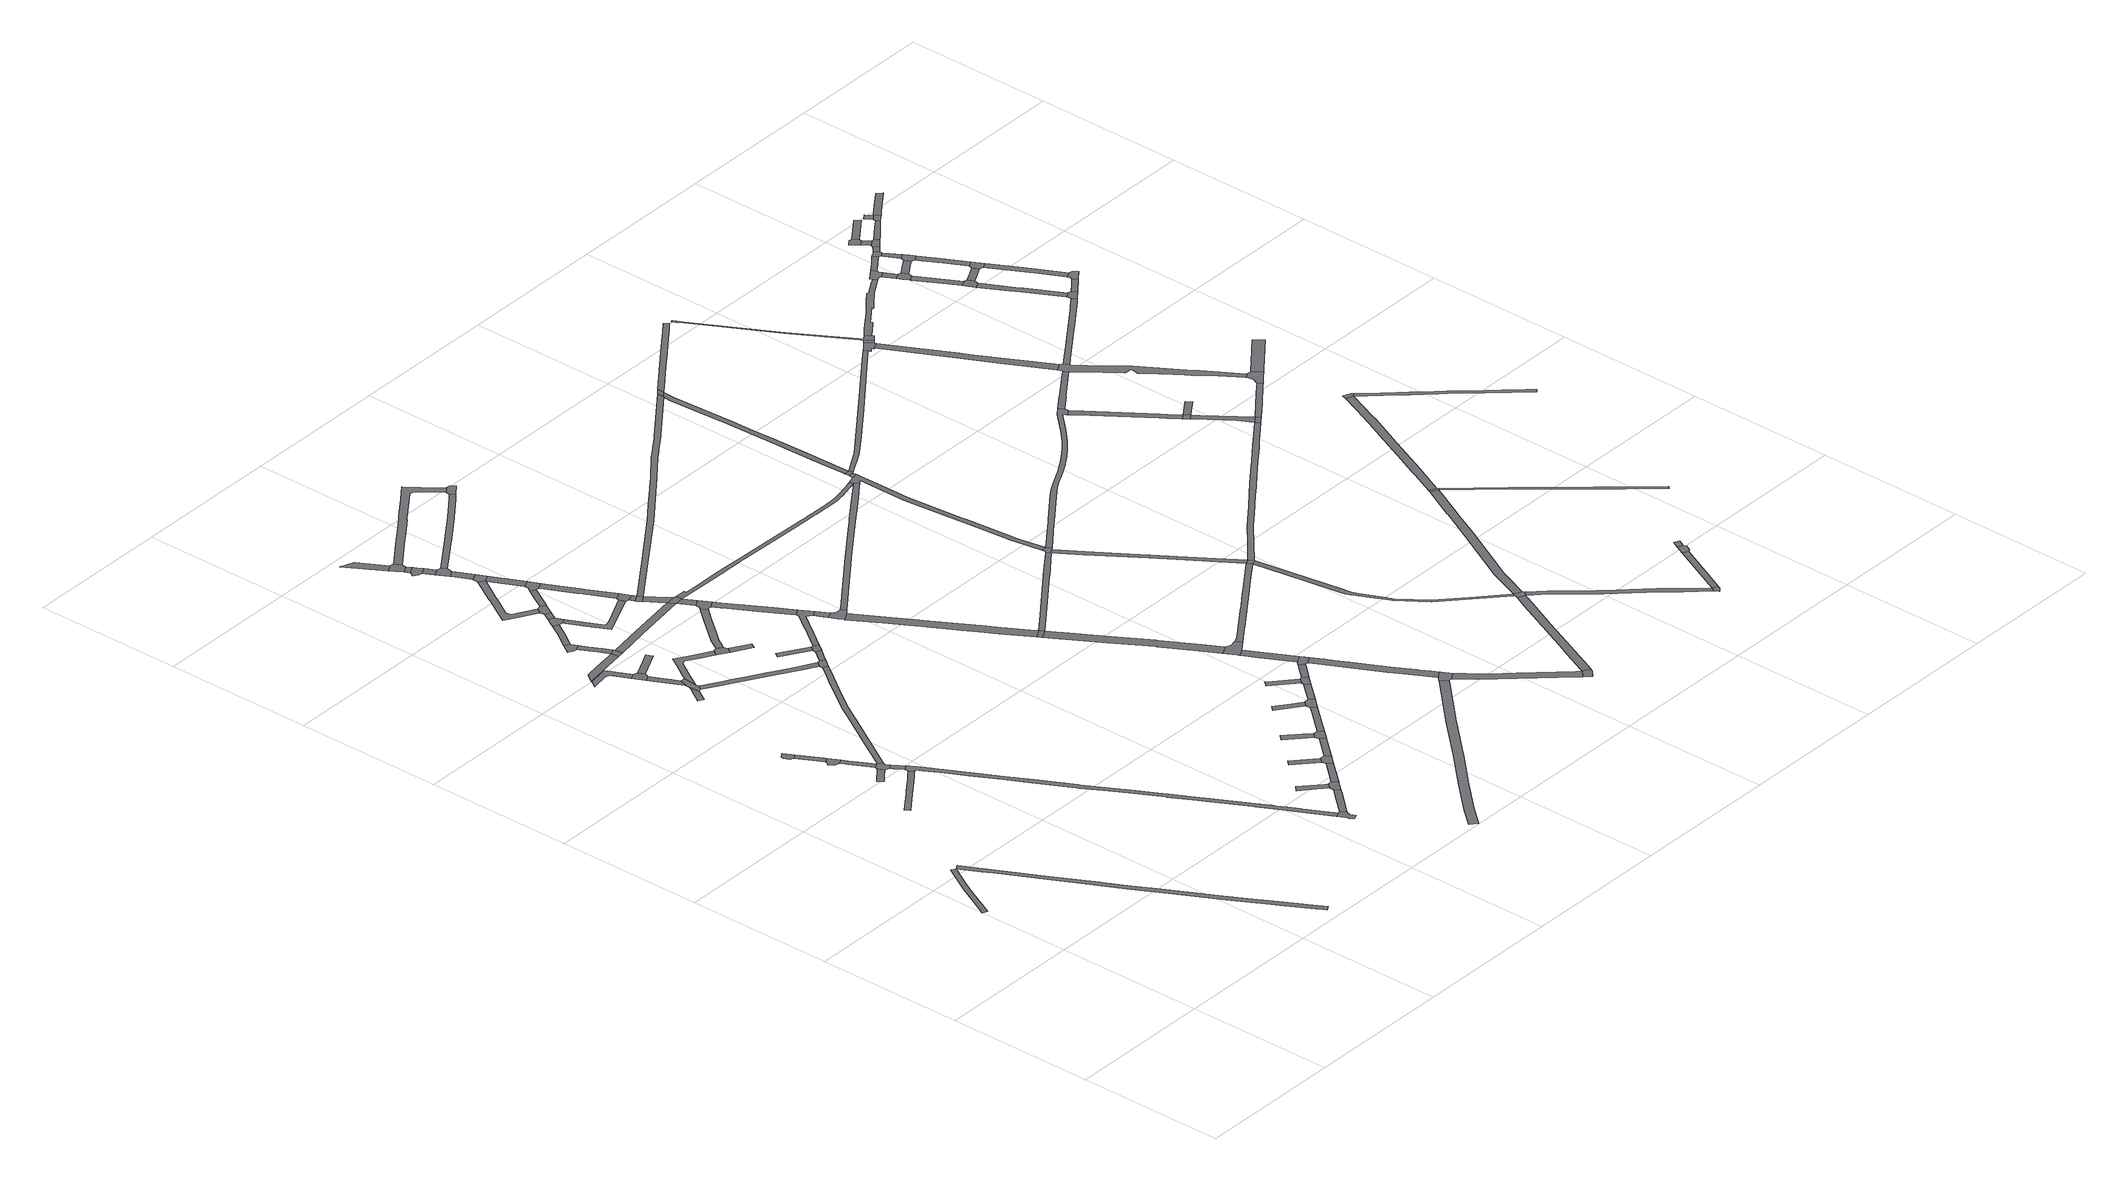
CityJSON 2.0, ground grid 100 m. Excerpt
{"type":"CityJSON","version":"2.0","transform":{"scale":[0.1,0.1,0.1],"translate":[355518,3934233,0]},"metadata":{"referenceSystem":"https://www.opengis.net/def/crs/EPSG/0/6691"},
"CityObjects":{
"road1":{"type":"Road","attributes":{"RoadStructureAttribute.sectionType":"1"},"geometry":[{"type":"MultiSurface","lod":"1","boundaries":[[[0,1,2,3,4,5,6,7,8,9,10,11,12,13,14,15,16,17,18,19,20,21,22,23,24,25,26,16,27,28,29,30,31,32,33,34,35,36,37,38,39,40,41,42,43,44]]]}]},
"road2":{"type":"Road","attributes":{"RoadStructureAttribute.sectionType":"1"},"geometry":[{"type":"MultiSurface","lod":"1","boundaries":[[[45,46,47,48,49,50,51,52,53,54,55,56,57]]]}]},
"road3":{"type":"Road","geometry":[{"type":"MultiSurface","lod":"1","boundaries":[[[58,59,60,61,62,63]]]}]},
"road4":{"type":"Road","attributes":{"RoadStructureAttribute.sectionType":"1"},"geometry":[{"type":"MultiSurface","lod":"1","boundaries":[[[64,65,66,67,68,69,70,71]]]}]},
"road5":{"type":"Road","attributes":{"RoadStructureAttribute.sectionType":"1"},"geometry":[{"type":"MultiSurface","lod":"1","boundaries":[[[72,73,74,75,76,77,78,79,59,58,80,81,82]]]}]},
"road6":{"type":"Road","geometry":[{"type":"MultiSurface","lod":"1","boundaries":[[[83,84,85,86,87,72,82]]]}]},
"road7":{"type":"Road","attributes":{"RoadStructureAttribute.sectionType":"1"},"geometry":[{"type":"MultiSurface","lod":"1","boundaries":[[[88,89,90,87,86,91,92,93]]]}]},
"road8":{"type":"Road","geometry":[{"type":"MultiSurface","lod":"1","boundaries":[[[71,70,94,95,96,97,98,88,93]]]}]},
"road9":{"type":"Road","geometry":[{"type":"MultiSurface","lod":"1","boundaries":[[[99,100,95,94,101,102]]]}]},
"road10":{"type":"Road","attributes":{"RoadStructureAttribute.sectionType":"1"},"geometry":[{"type":"MultiSurface","lod":"1","boundaries":[[[103,104,105,106,107,108,109,110,111]]]}]},
"road11":{"type":"Road","attributes":{"RoadStructureAttribute.sectionType":"1"},"geometry":[{"type":"MultiSurface","lod":"1","boundaries":[[[112,113,114,115,116,117,118]]]}]},
"road12":{"type":"Road","attributes":{"RoadStructureAttribute.sectionType":"1"},"geometry":[{"type":"MultiSurface","lod":"1","boundaries":[[[119,57,56,120,121,122,123,124,125,126,127,128,129,130,131,132,133,134,135,136,137,138,139,140,141,142,143,144,145,146,147,148,149,150,151,152,153,154,155,156,157,158,159,160,161,162,163,164,165,166,167,168,169,99,102]]]}]},
"road13":{"type":"Road","geometry":[{"type":"MultiSurface","lod":"1","boundaries":[[[110,170,171,172,173,111]]]}]},
"road14":{"type":"Road","attributes":{"RoadStructureAttribute.sectionType":"1"},"geometry":[{"type":"MultiSurface","lod":"1","boundaries":[[[174,175,176,177,178,179,180]]]}]},
"road15":{"type":"Road","attributes":{"RoadStructureAttribute.sectionType":"1"},"geometry":[{"type":"MultiSurface","lod":"1","boundaries":[[[181,182,183,171,170,184,185,186]]]}]},
"road16":{"type":"Road","geometry":[{"type":"MultiSurface","lod":"1","boundaries":[[[112,118,187,188,189,190,191,181,186]]]}]},
"road17":{"type":"Road","attributes":{"RoadStructureAttribute.sectionType":"1"},"geometry":[{"type":"MultiSurface","lod":"1","boundaries":[[[192,193,194,195,196,197,198,199,200,201,202,203,204,205,206,207,208,209,210,211,98,97]]]}]},
"road18":{"type":"Road","geometry":[{"type":"MultiSurface","lod":"1","boundaries":[[[212,213,214,215,216,217]]]}]},
"road19":{"type":"Road","attributes":{"RoadStructureAttribute.sectionType":"1"},"geometry":[{"type":"MultiSurface","lod":"1","boundaries":[[[218,219,220,221,173,172]]]}]},
"road20":{"type":"Road","attributes":{"RoadStructureAttribute.sectionType":"1"},"geometry":[{"type":"MultiSurface","lod":"1","boundaries":[[[222,223,224,217,216,225,226,180]]]}]},
"road21":{"type":"Road","geometry":[{"type":"MultiSurface","lod":"1","boundaries":[[[227,222,180,179,228,229]]]}]},
"road22":{"type":"Road","attributes":{"RoadStructureAttribute.sectionType":"1"},"geometry":[{"type":"MultiSurface","lod":"1","boundaries":[[[212,230,231,232,233,234,213]]]}]},
"road23":{"type":"Road","geometry":[{"type":"MultiSurface","lod":"1","boundaries":[[[141,140,235,236,237,238,239,240,241,242,243]]]}]},
"road24":{"type":"Road","attributes":{"RoadStructureAttribute.sectionType":"1"},"geometry":[{"type":"MultiSurface","lod":"1","boundaries":[[[244,245,246,247,248,191,190,249,250,251,252,253]]]}]},
"road25":{"type":"Road","attributes":{"RoadStructureAttribute.sectionType":"1"},"geometry":[{"type":"MultiSurface","lod":"1","boundaries":[[[254,255,256,257,258,259,260,188,187,261,262,263,264,265,266,267]]]}]},
"road26":{"type":"Road","geometry":[{"type":"MultiSurface","lod":"1","boundaries":[[[268,269,270,271,272,232,231,273]]]}]},
"road27":{"type":"Road","attributes":{"RoadStructureAttribute.sectionType":"1"},"geometry":[{"type":"MultiSurface","lod":"1","boundaries":[[[242,274,275,276,277,243]]]}]},
"road28":{"type":"Road","attributes":{"RoadStructureAttribute.sectionType":"1"},"geometry":[{"type":"MultiSurface","lod":"1","boundaries":[[[278,279,271,270,280]]]}]},
"road29":{"type":"Road","geometry":[{"type":"MultiSurface","lod":"1","boundaries":[[[281,282,283,284,285,244,253]]]}]},
"road30":{"type":"Road","geometry":[{"type":"MultiSurface","lod":"1","boundaries":[[[286,287,288,289,278,280]]]}]},
"road31":{"type":"Road","attributes":{"RoadStructureAttribute.sectionType":"1"},"geometry":[{"type":"MultiSurface","lod":"1","boundaries":[[[290,291,292,293,294,295]]]}]},
"road32":{"type":"Road","attributes":{"RoadStructureAttribute.sectionType":"1"},"geometry":[{"type":"MultiSurface","lod":"1","boundaries":[[[296,297,298,299,300,301]]]}]},
"road33":{"type":"Road","attributes":{"RoadStructureAttribute.sectionType":"1"},"geometry":[{"type":"MultiSurface","lod":"1","boundaries":[[[302,303,304,305,306,289,288,307,308,309,310,311,312,313,314,315,316,317,318,319,320,321,314]]]}]},
"road34":{"type":"Road","attributes":{"RoadStructureAttribute.sectionType":"1"},"geometry":[{"type":"MultiSurface","lod":"1","boundaries":[[[322,323,324,325,326,227,229]]]}]},
"road35":{"type":"Road","geometry":[{"type":"MultiSurface","lod":"1","boundaries":[[[327,328,329,330,298,297]]]}]},
"road36":{"type":"Road","attributes":{"RoadStructureAttribute.sectionType":"1"},"geometry":[{"type":"MultiSurface","lod":"1","boundaries":[[[282,331,332,283]]]}]},
"road37":{"type":"Road","attributes":{"RoadStructureAttribute.sectionType":"1"},"geometry":[{"type":"MultiSurface","lod":"1","boundaries":[[[333,334,335,336,337,268,273,338,339,340,341]]]}]},
"road38":{"type":"Road","geometry":[{"type":"MultiSurface","lod":"1","boundaries":[[[275,342,343,344,295,294,276]]]}]},
"road39":{"type":"Road","attributes":{"RoadStructureAttribute.sectionType":"1"},"geometry":[{"type":"MultiSurface","lod":"1","boundaries":[[[345,328,327,346]]]}]},
"road40":{"type":"Road","geometry":[{"type":"MultiSurface","lod":"1","boundaries":[[[347,348,349,350,351,352,353,354,345,346]]]}]},
"road41":{"type":"Road","attributes":{"RoadStructureAttribute.sectionType":"1"},"geometry":[{"type":"MultiSurface","lod":"1","boundaries":[[[355,356,357,358,359,360,287,286]]]}]},
"road42":{"type":"Road","geometry":[{"type":"MultiSurface","lod":"1","boundaries":[[[361,267,266,199,198,362,363]]]}]},
"road43":{"type":"Road","attributes":{"RoadStructureAttribute.sectionType":"1"},"geometry":[{"type":"MultiSurface","lod":"1","boundaries":[[[364,352,351,365]]]}]},
"road44":{"type":"Road","geometry":[{"type":"MultiSurface","lod":"1","boundaries":[[[366,367,368,369,364,365]]]}]},
"road45":{"type":"Road","attributes":{"RoadStructureAttribute.sectionType":"1"},"geometry":[{"type":"MultiSurface","lod":"1","boundaries":[[[367,366,370,371,372]]]}]},
"road46":{"type":"Road","attributes":{"RoadStructureAttribute.sectionType":"1"},"geometry":[{"type":"MultiSurface","lod":"1","boundaries":[[[373,374,375,376]]]}]},
"road47":{"type":"Road","geometry":[{"type":"MultiSurface","lod":"1","boundaries":[[[321,377,372,371,302,314]]]}]},
"road48":{"type":"Road","attributes":{"RoadStructureAttribute.sectionType":"1"},"geometry":[{"type":"MultiSurface","lod":"1","boundaries":[[[362,378,379,380,381,363]]]}]},
"road49":{"type":"Road","attributes":{"RoadStructureAttribute.sectionType":"1"},"geometry":[{"type":"MultiSurface","lod":"1","boundaries":[[[284,382,383,384,385,386,387,388,389,390,285]]]}]},
"road50":{"type":"Road","attributes":{"RoadStructureAttribute.sectionType":"1"},"geometry":[{"type":"MultiSurface","lod":"1","boundaries":[[[391,392,344,343,393,394,395,396]]]}]},
"road51":{"type":"Road","geometry":[{"type":"MultiSurface","lod":"1","boundaries":[[[397,398,399,319,318,400,358,357,401]]]}]},
"road52":{"type":"Road","attributes":{"RoadStructureAttribute.sectionType":"1"},"geometry":[{"type":"MultiSurface","lod":"1","boundaries":[[[402,403,404,405]]]}]},
"road53":{"type":"Road","geometry":[{"type":"MultiSurface","lod":"1","boundaries":[[[406,407,376,375,380,379]]]}]},
"road54":{"type":"Road","attributes":{"RoadStructureAttribute.sectionType":"1"},"geometry":[{"type":"MultiSurface","lod":"1","boundaries":[[[408,409,410,411,412,413,414,415,416,397,401]]]}]},
"road55":{"type":"Road","geometry":[{"type":"MultiSurface","lod":"1","boundaries":[[[413,412,333,341,417,418]]]}]},
"road56":{"type":"Road","geometry":[{"type":"MultiSurface","lod":"1","boundaries":[[[404,396,395,419,420,405]]]}]},
"road57":{"type":"Road","attributes":{"RoadStructureAttribute.sectionType":"1"},"geometry":[{"type":"MultiSurface","lod":"1","boundaries":[[[417,421,422,423,424,418]]]}]},
"road58":{"type":"Road","geometry":[{"type":"MultiSurface","lod":"1","boundaries":[[[423,422,425,426,427]]]}]},
"road59":{"type":"Road","attributes":{"RoadStructureAttribute.sectionType":"1"},"geometry":[{"type":"MultiSurface","lod":"1","boundaries":[[[426,325,428,429,430,427]]]}]},
"road60":{"type":"Road","geometry":[{"type":"MultiSurface","lod":"1","boundaries":[[[428,325,324,431,432]]]}]},
"road61":{"type":"Road","attributes":{"RoadStructureAttribute.sectionType":"1"},"geometry":[{"type":"MultiSurface","lod":"1","boundaries":[[[324,433,434,431]]]}]},
"road62":{"type":"Road","geometry":[{"type":"MultiSurface","lod":"1","boundaries":[[[435,388,387,436,437,434,433]]]}]},
"road63":{"type":"Road","attributes":{"RoadStructureAttribute.sectionType":"1"},"geometry":[{"type":"MultiSurface","lod":"1","boundaries":[[[438,439,420,419,440]]]}]},
"road64":{"type":"Road","attributes":{"RoadStructureAttribute.sectionType":"1"},"geometry":[{"type":"MultiSurface","lod":"1","boundaries":[[[441,442,443,444,445,446,447,448,407,406,449,450,451,452,453]]]}]},
"road65":{"type":"Road","attributes":{"RoadStructureAttribute.sectionType":"1"},"geometry":[{"type":"MultiSurface","lod":"1","boundaries":[[[454,455,456,457,458]]]}]},
"road66":{"type":"Road","attributes":{"RoadStructureAttribute.sectionType":"1"},"geometry":[{"type":"MultiSurface","lod":"1","boundaries":[[[442,459,460,437,436,461,462,463,443]]]}]},
"road67":{"type":"Road","geometry":[{"type":"MultiSurface","lod":"1","boundaries":[[[438,440,464,465,466,454,458]]]}]},
"road68":{"type":"Road","attributes":{"RoadStructureAttribute.sectionType":"1"},"geometry":[{"type":"MultiSurface","lod":"1","boundaries":[[[467,468,469,470,471,472,473,474,475,476,477,478,479,369,368]]]}]},
"road69":{"type":"Road","attributes":{"RoadStructureAttribute.sectionType":"1"},"geometry":[{"type":"MultiSurface","lod":"1","boundaries":[[[480,481,482,483,484,485,486,487,488,489,330,329,490,491,492,493,494,495,496,497,498]]]}]},
"road70":{"type":"Road","geometry":[{"type":"MultiSurface","lod":"1","boundaries":[[[499,500,501,441,453]]]}]},
"road71":{"type":"Road","geometry":[{"type":"MultiSurface","lod":"1","boundaries":[[[502,503,504,505,506,507,508,509,510,501,500,511,512]]]}]},
"road72":{"type":"Road","attributes":{"RoadStructureAttribute.sectionType":"1"},"geometry":[{"type":"MultiSurface","lod":"1","boundaries":[[[513,514,515,516,517,518,519,520,521,522,523,524,525,526,527,528,529,530]]]}]},
"road73":{"type":"Road","attributes":{"RoadStructureAttribute.sectionType":"1"},"geometry":[{"type":"MultiSurface","lod":"1","boundaries":[[[531,532,466,465,533,534]]]}]},
"road74":{"type":"Road","attributes":{"RoadStructureAttribute.sectionType":"1"},"geometry":[{"type":"MultiSurface","lod":"1","boundaries":[[[535,536,537,538,539,540]]]}]},
"road75":{"type":"Road","attributes":{"RoadStructureAttribute.sectionType":"1"},"geometry":[{"type":"MultiSurface","lod":"1","boundaries":[[[541,542,543,544,545,546,547,548,549,550,551,552,553,554,555,556,557,558,502,512]]]}]},
"road76":{"type":"Road","geometry":[{"type":"MultiSurface","lod":"1","boundaries":[[[533,559,560,540,539,534]]]}]},
"road77":{"type":"Road","geometry":[{"type":"MultiSurface","lod":"1","boundaries":[[[561,550,549,562]]]}]},
"road78":{"type":"Road","attributes":{"RoadStructureAttribute.sectionType":"1"},"geometry":[{"type":"MultiSurface","lod":"1","boundaries":[[[563,564,560,559,565]]]}]},
"road79":{"type":"Road","geometry":[{"type":"MultiSurface","lod":"1","boundaries":[[[474,473,566,567,568,480,498]]]}]},
"road80":{"type":"Road","attributes":{"RoadStructureAttribute.sectionType":"1"},"geometry":[{"type":"MultiSurface","lod":"1","boundaries":[[[569,570,571,572,573,574]]]}]},
"road81":{"type":"Road","attributes":{"RoadStructureAttribute.sectionType":"1"},"geometry":[{"type":"MultiSurface","lod":"1","boundaries":[[[562,575,576,577,578,579,580,581,582,583,584,585,586,587,588,561]]]}]},
"road82":{"type":"Road","geometry":[{"type":"MultiSurface","lod":"1","boundaries":[[[589,574,573,563,565,590]]]}]},
"road83":{"type":"Road","attributes":{"RoadStructureAttribute.sectionType":"1"},"geometry":[{"type":"MultiSurface","lod":"1","boundaries":[[[591,592,593,594,589,590]]]}]},
"road84":{"type":"Road","attributes":{"RoadStructureAttribute.sectionType":"1"},"geometry":[{"type":"MultiSurface","lod":"1","boundaries":[[[595,596,597,598,599,600,601,602,603,604,605,606,607,608,609,610,611,612,613,614,615,616,617,618,619,620,621,622,623,624,625,626,627,628,629,630,631,632,633,634,432,431]]]}]},
"road85":{"type":"Road","geometry":[{"type":"MultiSurface","lod":"1","boundaries":[[[635,636,637,638,582,581,639,640,641,642,643]]]}]},
"road86":{"type":"Road","attributes":{"RoadStructureAttribute.sectionType":"1"},"geometry":[{"type":"MultiSurface","lod":"1","boundaries":[[[640,644,645,646,647,648,641]]]}]},
"road87":{"type":"Road","geometry":[{"type":"MultiSurface","lod":"1","boundaries":[[[593,592,649,650,651,647,646]]]}]},
"road88":{"type":"Road","attributes":{"RoadStructureAttribute.sectionType":"1"},"geometry":[{"type":"MultiSurface","lod":"1","boundaries":[[[652,653,654,655,656,657,658,659,505,504,660,661,662,663,664,665,666,667,668,669,670,671,613]]]}]},
"road89":{"type":"Road","attributes":{"RoadStructureAttribute.sectionType":"1"},"geometry":[{"type":"MultiSurface","lod":"1","boundaries":[[[672,673,674,675,676,677,678,679,680,681,682,683,684,685,686,687,650,649]]]}]},
"road90":{"type":"Road","attributes":{"RoadStructureAttribute.sectionType":"1"},"geometry":[{"type":"MultiSurface","lod":"1","boundaries":[[[688,689,690,691,692,693,694,695,696,697,698,699,700,701,702,703,704,705,706,707,708,709,710,423,427]]]}]},
"road91":{"type":"Road","geometry":[{"type":"MultiSurface","lod":"1","boundaries":[[[711,712,713,714,677,676,513,530]]]}]},
"road92":{"type":"Road","attributes":{"RoadStructureAttribute.sectionType":"1"},"geometry":[{"type":"MultiSurface","lod":"1","boundaries":[[[715,716,717,718,719,720,712,711,721,722,723,724,725,726,727]]]}]},
"road93":{"type":"Road","attributes":{"RoadStructureAttribute.sectionType":"1"},"geometry":[{"type":"MultiSurface","lod":"1","boundaries":[[[728,729,730,731,732,733,734,735,736,737,738,739,740,550,561,741,742,743,744,735,745,746,747,748,749,750]]]}]},
"road94":{"type":"Road","geometry":[{"type":"MultiSurface","lod":"1","boundaries":[[[735,734,751,752,753,754,736]]]}]},
"road95":{"type":"Road","geometry":[{"type":"MultiSurface","lod":"1","boundaries":[[[755,727,726,756,757]]]}]},
"road96":{"type":"Road","attributes":{"RoadStructureAttribute.sectionType":"1"},"geometry":[{"type":"MultiSurface","lod":"1","boundaries":[[[758,614,613,671,759,760,761,762,763,764,765,766,753,752,767,768,769,770,771,772,773,774,775,776,777]]]}]},
"road97":{"type":"Road","attributes":{"RoadStructureAttribute.sectionType":"1"},"geometry":[{"type":"MultiSurface","lod":"1","boundaries":[[[642,778,779,780,781,782,783,784,785,786,787,788,789,790,791,792,793,794,795,796,797,798,799,800,801,802,803,804,805,806,807,808,809,810,783,750,811,812,813,814,815,816,817,643]]]}]},
"road98":{"type":"Road","geometry":[{"type":"MultiSurface","lod":"1","boundaries":[[[776,818,819,820,821,822,823,777]]]}]},
"road99":{"type":"Road","geometry":[{"type":"MultiSurface","lod":"1","boundaries":[[[820,824,825,826,827,821]]]}]},
"road100":{"type":"Road","geometry":[{"type":"MultiSurface","lod":"1","boundaries":[[[783,810,828,728,750]]]}]},
"road101":{"type":"Road","attributes":{"RoadStructureAttribute.sectionType":"1"},"geometry":[{"type":"MultiSurface","lod":"1","boundaries":[[[829,830,831,832,833,834,835,836,826,825,837,838,839,840,841,842,843,844,845,698]]]}]},
"road102":{"type":"Road","geometry":[{"type":"MultiSurface","lod":"1","boundaries":[[[797,846,847,848,849,850,798]]]}]},
"road103":{"type":"Road","geometry":[{"type":"MultiSurface","lod":"1","boundaries":[[[845,851,699,698]]]}]},
"road104":{"type":"Road","attributes":{"RoadStructureAttribute.sectionType":"1"},"geometry":[{"type":"MultiSurface","lod":"1","boundaries":[[[755,852,853,854,855,856,857,858,848,859,860,861,862,863,864,865,866,867,868,869,870,871,872,849,848,847,873,874,875,876,877,878,879,880,727]]]}]},
"road105":{"type":"Road","attributes":{"RoadStructureAttribute.sectionType":"1"},"geometry":[{"type":"MultiSurface","lod":"1","boundaries":[[[751,881,882,883,884,885,886,887,888,889,890,891,892,893,894,895,896,897,898,899,900,901,902,903,904,905,906,907,908,909,910,911,912,913,914,915,916,917,918,919,920,921,922,923,924,752]]]}]},
"road106":{"type":"Road","attributes":{"RoadStructureAttribute.sectionType":"1"},"geometry":[{"type":"MultiSurface","lod":"1","boundaries":[[[925,926,927,928,929,825,824,930,931,932,933,934,935]]]}]},
"road107":{"type":"Road","attributes":{"RoadStructureAttribute.sectionType":"1"},"geometry":[{"type":"MultiSurface","lod":"1","boundaries":[[[936,937,938,939,940,941,942,943,944,945,946,947,948,949,851,845]]]}]},
"road108":{"type":"Road","attributes":{"RoadStructureAttribute.sectionType":"1"},"geometry":[{"type":"MultiSurface","lod":"1","boundaries":[[[828,950,951,952,953,954,955,956,957,958,959,960,961,962,963,964,965,966,967,968,969,970,971,972,973,974,728]]]}]},
"road109":{"type":"Road","geometry":[{"type":"MultiSurface","lod":"1","boundaries":[[[865,975,976,977,866]]]}]},
"road110":{"type":"Road","attributes":{"RoadStructureAttribute.sectionType":"1"},"geometry":[{"type":"MultiSurface","lod":"1","boundaries":[[[977,978,979,980,981,866]]]}]},
"road111":{"type":"Road","geometry":[{"type":"MultiSurface","lod":"1","boundaries":[[[980,979,982,983,984,985]]]}]},
"road112":{"type":"Road","geometry":[{"type":"MultiSurface","lod":"1","boundaries":[[[986,987,988,989,990]]]}]},
"road113":{"type":"Road","attributes":{"RoadStructureAttribute.sectionType":"1"},"geometry":[{"type":"MultiSurface","lod":"1","boundaries":[[[850,991,992,993,994,995,996,986,997,998,999,1000,1001,1002,1003,1004,1005,1006,1007,1008,1009,1010,1011,1012,1013,1014,987,986,990,1015,1016,1017,1018,1019,1020,798]]]}]},
"road114":{"type":"Road","attributes":{"RoadStructureAttribute.sectionType":"1"},"geometry":[{"type":"MultiSurface","lod":"1","boundaries":[[[984,1021,1022,985]]]}]},
"road115":{"type":"Road","attributes":{"RoadStructureAttribute.sectionType":"1"},"geometry":[{"type":"MultiSurface","lod":"1","boundaries":[[[1023,1024,1025,1026,902,901,1027,1028,1029,1030,1031]]]}]},
"road116":{"type":"Road","attributes":{"RoadStructureAttribute.sectionType":"1"},"geometry":[{"type":"MultiSurface","lod":"1","boundaries":[[[1032,1033,1034,1035,1036,1037,1038,1039,1040,1041,1042,1043,1044,1045,1046,1047,1048,1049,1050]]]}]},
"road117":{"type":"Road","geometry":[{"type":"MultiSurface","lod":"1","boundaries":[[[1051,1052,1053,1054,1055,1056,1057,1058,925,935]]]}]},
"road118":{"type":"Road","geometry":[{"type":"MultiSurface","lod":"1","boundaries":[[[1059,1060,1061,1062,904,903,1063,1064,1065,1066]]]}]},
"road119":{"type":"Road","geometry":[{"type":"MultiSurface","lod":"1","boundaries":[[[1030,1067,1068,1031]]]}]},
"road120":{"type":"Road","geometry":[{"type":"MultiSurface","lod":"1","boundaries":[[[1057,1056,1047,1046]]]}]},
"road121":{"type":"Road","attributes":{"RoadStructureAttribute.sectionType":"1"},"geometry":[{"type":"MultiSurface","lod":"1","boundaries":[[[1069,1070,1068,1067,1071,1072,961]]]}]},
"road122":{"type":"Road","geometry":[{"type":"MultiSurface","lod":"1","boundaries":[[[1068,1073,1074,1075,1076,1031]]]}]},
"road123":{"type":"Road","attributes":{"RoadStructureAttribute.sectionType":"1"},"geometry":[{"type":"MultiSurface","lod":"1","boundaries":[[[1077,1078,1079,1080,1055,1054,1081,1082,1083,1084,1085,1086,1087]]]}]},
"road124":{"type":"Road","geometry":[{"type":"MultiSurface","lod":"1","boundaries":[[[1069,961,960,1088,1089]]]}]},
"road125":{"type":"Road","attributes":{"RoadStructureAttribute.sectionType":"1"},"geometry":[{"type":"MultiSurface","lod":"1","boundaries":[[[1090,1091,1092,1093,1094,1095,1069,1089]]]}]},
"road126":{"type":"Road","attributes":{"RoadStructureAttribute.sectionType":"1"},"geometry":[{"type":"MultiSurface","lod":"1","boundaries":[[[1096,1097,1098,1099,1100,1101,1102,1103,1104,1032,1050,1105,1106,1107,1108,1109,1110,1111,1112,1113,1114,1115,1116]]]}]},
"road127":{"type":"Road","attributes":{"RoadStructureAttribute.sectionType":"1"},"geometry":[{"type":"MultiSurface","lod":"1","boundaries":[[[1117,1118,1119,1120,1121,1122,1123,1124,1125,1126,1127,1128,1129,1130,1131,1132,1133,1134,1135,1136,1087,1086,1137,1059,1066]]]}]},
"road128":{"type":"Road","geometry":[{"type":"MultiSurface","lod":"1","boundaries":[[[1128,1127,1138,1139,1140,1141,1093,1092,1142,1143,1144,1145]]]}]},
"road129":{"type":"Road","attributes":{"RoadStructureAttribute.sectionType":"1"},"geometry":[{"type":"MultiSurface","lod":"1","boundaries":[[[1146,1147,1148,1149,1150,1151,1152,1153,1154,1155,1156,1157,1158,1159,1160,1161,1162,1163,989,988,1164,1165,1166,1167,1168,1169,1156,1170,1171,1172,1173,1174,1175,1176,1177,1178,1179,1180]]]}]},
"road130":{"type":"Road","attributes":{"RoadStructureAttribute.sectionType":"1"},"geometry":[{"type":"MultiSurface","lod":"1","boundaries":[[[1181,1182,1183,1184,1185,1186,1136,1135,1187,1188,1189,1190,1191,1192,1193]]]}]},
"road131":{"type":"Road","geometry":[{"type":"MultiSurface","lod":"1","boundaries":[[[1157,1156,1155,1194,1195]]]}]},
"road132":{"type":"Road","geometry":[{"type":"MultiSurface","lod":"1","boundaries":[[[1196,1197,1198,1199,1200,1201,1202,1096,1116]]]}]},
"road133":{"type":"Road","attributes":{"RoadStructureAttribute.sectionType":"1"},"geometry":[{"type":"MultiSurface","lod":"1","boundaries":[[[1203,1204,1198,1197]]]}]},
"road134":{"type":"Road","geometry":[{"type":"MultiSurface","lod":"1","boundaries":[[[1205,1206,1207,1204,1203,1208,1209,1210]]]}]},
"road135":{"type":"Road","attributes":{"RoadStructureAttribute.sectionType":"1"},"geometry":[{"type":"MultiSurface","lod":"1","boundaries":[[[1144,1211,1212,1213,1145]]]}]},
"road136":{"type":"Road","attributes":{"RoadStructureAttribute.sectionType":"1"},"geometry":[{"type":"MultiSurface","lod":"1","boundaries":[[[1214,1215,1210,1209,1216,1217,1218]]]}]},
"road137":{"type":"Road","attributes":{"RoadStructureAttribute.sectionType":"1"},"geometry":[{"type":"MultiSurface","lod":"1","boundaries":[[[1219,1201,1200,1220,1221,1222,1223,1224]]]}]},
"road138":{"type":"Road","geometry":[{"type":"MultiSurface","lod":"1","boundaries":[[[1225,1226,1227,1228,1229,1214,1218]]]}]},
"road139":{"type":"Road","attributes":{"RoadStructureAttribute.sectionType":"1"},"geometry":[{"type":"MultiSurface","lod":"1","boundaries":[[[1230,1231,1206,1205,1232,1233,1234]]]}]},
"road140":{"type":"Road","attributes":{"RoadStructureAttribute.sectionType":"1"},"geometry":[{"type":"MultiSurface","lod":"1","boundaries":[[[1235,1236,1237,1238,1239,1240,1227,1226]]]}]},
"road141":{"type":"Road","geometry":[{"type":"MultiSurface","lod":"1","boundaries":[[[1223,1241,1242,1243,1244,1245,1246,1247,1248,1224]]]}]},
"road142":{"type":"Road","attributes":{"RoadStructureAttribute.sectionType":"1"},"geometry":[{"type":"MultiSurface","lod":"1","boundaries":[[[1249,1250,1229,1228,1251,1252,1253]]]}]},
"road143":{"type":"Road","attributes":{"RoadStructureAttribute.sectionType":"1"},"geometry":[{"type":"MultiSurface","lod":"1","boundaries":[[[1242,1241,1254,1255,1256]]]}]},
"road144":{"type":"Road","geometry":[{"type":"MultiSurface","lod":"1","boundaries":[[[1257,1258,1259,1260,1256,1255,1230,1234]]]}]},
"road145":{"type":"Road","geometry":[{"type":"MultiSurface","lod":"1","boundaries":[[[1261,1262,1263,1264,1238,1237,1265,1181,1193]]]}]},
"road146":{"type":"Road","attributes":{"RoadStructureAttribute.sectionType":"1"},"geometry":[{"type":"MultiSurface","lod":"1","boundaries":[[[1266,1245,1244,1267,1268,1269]]]}]},
"road147":{"type":"Road","geometry":[{"type":"MultiSurface","lod":"1","boundaries":[[[1270,1271,1272,1273,1274,1275,1276]]]}]},
"road148":{"type":"Road","attributes":{"RoadStructureAttribute.sectionType":"1"},"geometry":[{"type":"MultiSurface","lod":"1","boundaries":[[[1275,1274,1277,1278]]]}]},
"road149":{"type":"Road","attributes":{"RoadStructureAttribute.sectionType":"1"},"geometry":[{"type":"MultiSurface","lod":"1","boundaries":[[[1279,1258,1257,1280,1281,1282,1283]]]}]},
"road150":{"type":"Road","geometry":[{"type":"MultiSurface","lod":"1","boundaries":[[[1277,1269,1268,1284,1285,1286,1278]]]}]},
"road151":{"type":"Road","geometry":[{"type":"MultiSurface","lod":"1","boundaries":[[[1282,1253,1252,1287,1288,1283]]]}]},
"road152":{"type":"Road","attributes":{"RoadStructureAttribute.sectionType":"1"},"geometry":[{"type":"MultiSurface","lod":"1","boundaries":[[[1289,1290,1291,1292,1293,1294,1295,1264,1263]]]}]},
"road153":{"type":"Road","attributes":{"RoadStructureAttribute.sectionType":"1"},"geometry":[{"type":"MultiSurface","lod":"1","boundaries":[[[1296,1297,1298,1288,1287,1299,1300,1301]]]}]},
"road154":{"type":"Road","attributes":{"RoadStructureAttribute.sectionType":"1"},"geometry":[{"type":"MultiSurface","lod":"1","boundaries":[[[1302,1303,1304,1305,1270,1276]]]}]},
"road155":{"type":"Road","attributes":{"RoadStructureAttribute.sectionType":"1"},"geometry":[{"type":"MultiSurface","lod":"1","boundaries":[[[1306,1307,1308,1286,1285,1309,1310,1311,1312,1313]]]}]},
"road156":{"type":"Road","geometry":[{"type":"MultiSurface","lod":"1","boundaries":[[[1314,1292,1291,1315,1316,1296,1301]]]}]},
"road157":{"type":"Road","attributes":{"RoadStructureAttribute.sectionType":"1"},"geometry":[{"type":"MultiSurface","lod":"1","boundaries":[[[1317,1318,1319,1320,1321]]]}]},
"road158":{"type":"Road","geometry":[{"type":"MultiSurface","lod":"1","boundaries":[[[1321,1320,1313,1312,1322,1323]]]}]},
"road159":{"type":"Road","attributes":{"RoadStructureAttribute.sectionType":"1"},"geometry":[{"type":"MultiSurface","lod":"1","boundaries":[[[1324,1325,1326,1327,1328,1329,1330,1321,1323]]]}]}
},
"vertices":[
[1330,162,0],[1329,163,0],[1201,394,0],[1141,503,0],[1053,658,0],[1040,682,0],[978,795,0],[851,1032,0],[835,1063,0],[793,1142,0],[711,1297,0],[703,1312,0],[561,1580,0],[411,1870,0],[400,1893,0],[306,2069,0],[274,2052,0],[244,2069,0],[193,1980,0],[132,1874,0],[105,1821,0],[64,1741,0],[5,1626,0],[35,1611,0],[161,1857,0],[225,1967,0],[273,2051,0],[346,1915,0],[379,1853,0],[528,1563,0],[661,1314,0],[670,1295,0],[751,1142,0],[803,1046,0],[832,991,0],[946,778,0],[1011,660,0],[1021,641,0],[1109,485,0],[1169,376,0],[1193,333,0],[1298,144,0],[1320,107,0],[1331,87,0],[1363,106,0],
[866,2917,0],[840,2898,0],[806,2872,0],[730,2815,0],[707,2797,0],[568,2695,0],[590,2665,0],[729,2768,0],[840,2850,0],[880,2880,0],[910,2903,0],[928,2916,0],[905,2947,0],
[581,3556,0],[613,3573,0],[578,3639,0],[546,3622,0],[541,3599,0],[560,3563,0],
[703,3021,0],[711,3012,0],[728,2989,0],[731,2986,0],[734,2988,0],[773,3019,0],[830,3063,0],[809,3103,0],
[705,3404,0],[699,3416,0],[695,3422,0],[697,3423,0],[657,3496,0],[631,3545,0],[629,3544,0],[619,3564,0],[622,3479,0],[621,3478,0],[671,3386,0],
[667,3366,0],[654,3356,0],[682,3320,0],[711,3313,0],[745,3331,0],
[847,3143,0],[808,3214,0],[765,3294,0],[728,3281,0],[736,3267,0],[814,3125,0],
[858,3052,0],[890,3074,0],[872,3101,0],[882,3118,0],[851,3137,0],
[942,2998,0],[917,3035,0],[873,3030,0],[910,2976,0],
[596,5024,0],[580,5021,0],[459,5001,0],[427,4955,0],[550,4976,0],[560,4972,0],[577,4964,0],[635,4846,0],[675,4864,0],
[781,4520,0],[767,4498,0],[750,4471,0],[724,4431,0],[699,4391,0],[734,4370,0],[783,4450,0],
[909,2971,0],[943,2927,0],[967,2884,0],[999,2827,0],[1007,2812,0],[1065,2704,0],[1099,2641,0],[1195,2461,0],[1278,2305,0],[1402,2070,0],[1412,2054,0],[1482,1929,0],[1573,1769,0],[1666,1598,0],[1668,1595,0],[1756,1433,0],[1780,1390,0],[1914,1142,0],[1921,1128,0],[1996,985,0],[2040,900,0],[2147,695,0],[2182,713,0],[2128,810,0],[2129,811,0],[2081,904,0],[2080,903,0],[2073,917,0],[2038,984,0],[2006,1044,0],[1992,1072,0],[1963,1128,0],[1947,1159,0],[1804,1421,0],[1788,1451,0],[1700,1613,0],[1682,1646,0],[1605,1787,0],[1514,1948,0],[1441,2076,0],[1435,2088,0],[1311,2322,0],[1227,2478,0],[1131,2658,0],[1129,2663,0],[1054,2803,0],[1039,2830,0],[1018,2868,0],[974,2945,0],[962,2966,0],[954,2980,0],
[675,4767,0],[713,4787,0],[725,4815,0],[704,4855,0],
[740,5104,0],[606,5083,0],[503,5066,0],[459,5006,0],[583,5026,0],[773,5057,0],[764,5108,0],
[803,4606,0],[777,4657,0],[744,4725,0],[707,4702,0],[739,4638,0],[782,4551,0],
[803,4456,0],[825,4489,0],[823,4501,0],[821,4509,0],[833,4603,0],
[976,3274,0],[1073,3434,0],[1214,3664,0],[1336,3838,0],[1443,3988,0],[1474,4032,0],[1478,4037,0],[1449,4059,0],[1443,4052,0],[1399,3990,0],[1361,3936,0],[1306,3859,0],[1186,3689,0],[1185,3690,0],[1182,3686,0],[1136,3609,0],[1137,3609,0],[1064,3489,0],[1042,3453,0],[945,3293,0],
[688,5358,0],[655,5380,0],[613,5317,0],[646,5295,0],[671,5298,0],[709,5317,0],
[837,4870,0],[904,4902,0],[884,4943,0],[817,4911,0],
[802,5127,0],[773,5185,0],[735,5264,0],[704,5231,0],[730,5178,0],
[808,5115,0],[811,5063,0],[816,5064,0],
[756,5459,0],[807,5545,0],[773,5566,0],[727,5489,0],[722,5481,0],
[2173,644,0],[2181,630,0],[2178,628,0],[2198,598,0],[2230,615,0],[2212,648,0],[2216,669,0],[2229,685,0],[2198,713,0],
[1174,4663,0],[1059,4731,0],[953,4793,0],[910,4725,0],[861,4648,0],[896,4627,0],[952,4717,0],[981,4724,0],[1060,4678,0],[1151,4624,0],
[1433,4134,0],[1331,4194,0],[1232,4252,0],[1200,4271,0],[1092,4334,0],[1003,4386,0],[956,4413,0],[936,4379,0],[984,4351,0],[986,4349,0],[1180,4236,0],[1352,4135,0],[1444,4081,0],[1470,4113,0],
[873,5561,0],[857,5595,0],[848,5613,0],[814,5634,0],[793,5599,0],[837,5544,0],
[2360,832,0],[2388,864,0],[2356,892,0],[2289,817,0],
[844,5684,0],[816,5637,0],[878,5663,0],
[1177,4609,0],[1226,4580,0],[1249,4619,0],[1242,4648,0],[1203,4670,0],
[923,5738,0],[889,5759,0],[860,5751,0],[837,5713,0],
[2369,974,0],[2240,1089,0],[2209,1057,0],[2299,977,0],[2357,925,0],[2385,960,0],
[577,6756,0],[615,6694,0],[663,6723,0],[617,6800,0],[555,6905,0],[465,6942,0],
[861,6212,0],[754,6035,0],[753,6033,0],[634,5834,0],[677,5808,0],[717,5836,0],[714,5839,0],[706,5868,0],[788,6003,0],[793,6011,0],[800,6023,0],[828,6070,0],[896,6183,0],[902,6171,0],[917,6139,0],[918,6136,0],[1000,5968,0],[1049,5992,0],[950,6197,0],[945,6207,0],
[1048,5102,0],[1372,5154,0],[1429,5163,0],[1401,5211,0],[1047,5154,0],
[663,6614,0],[712,6643,0],[718,6673,0],[694,6718,0],
[1356,4504,0],[1379,4542,0],
[1241,5447,0],[1042,5353,0],[1000,5334,0],[981,5340,0],[922,5462,0],[892,5430,0],[968,5274,0],[1043,5309,0],[1257,5410,0],
[2439,922,0],[2448,932,0],[2416,960,0],
[731,6610,0],[682,6581,0],
[677,6572,0],[664,6549,0],[663,6547,0],[694,6528,0],[719,6523,0],[766,6550,0],[757,6566,0],[735,6604,0],
[926,5743,0],[945,5774,0],[1016,5893,0],[981,5914,0],[924,5817,0],[892,5764,0],
[1479,4115,0],[1522,4095,0],[1492,4117,0],
[806,6482,0],[757,6455,0],
[801,6375,0],[849,6402,0],[857,6443,0],[835,6475,0],
[805,6368,0],[862,6252,0],[911,6276,0],
[1388,4367,0],[1367,4332,0],[1551,4219,0],[1576,4251,0],
[939,6219,0],
[1550,4133,0],[1585,4179,0],[1554,4198,0],[1505,4133,0],
[1261,4679,0],[1272,4696,0],[1286,4719,0],[1329,4772,0],[1432,4897,0],[1505,4984,0],[1470,5013,0],[1397,4926,0],[1249,4745,0],
[2468,1019,0],[2427,973,0],[2482,971,0],[2508,1001,0],[2580,1082,0],[2549,1110,0],
[1086,5919,0],[1058,5975,0],[1057,5978,0],[1000,5944,0],[1035,5894,0],
[2423,1303,0],[2394,1269,0],[2542,1138,0],[2570,1174,0],
[1623,4229,0],[1594,4251,0],
[1051,5862,0],[1100,5764,0],[1140,5684,0],[1157,5649,0],[1246,5469,0],[1295,5493,0],[1205,5675,0],[1189,5709,0],[1125,5838,0],
[1278,5403,0],[1328,5426,0],
[2634,1144,0],[2603,1171,0],
[1286,5387,0],[1295,5370,0],[1344,5395,0],[1333,5417,0],
[1302,5356,0],[1318,5333,0],[1363,5364,0],
[1468,5217,0],[1465,5221,0],[1443,5247,0],
[1487,5171,0],[1487,5212,0],
[1487,5062,0],[1534,5089,0],
[1486,5032,0],[1531,4985,0],[1578,5012,0],
[2730,1316,0],[2696,1277,0],[2762,1288,0],
[1886,4484,0],[1835,4570,0],[1789,4540,0],[1790,4524,0],[1779,4510,0],[1720,4427,0],[1700,4398,0],[1605,4266,0],[1634,4244,0],[1730,4377,0],[1761,4421,0],[1809,4489,0],[1847,4461,0],
[2751,1377,0],[2707,1419,0],[2607,1513,0],[2577,1479,0],[2720,1345,0],
[1761,4698,0],[1604,4968,0],[1562,4932,0],[1583,4896,0],[1687,4716,0],
[2770,1297,0],[2814,1347,0],[2782,1375,0],
[1033,6569,0],[1077,6601,0],[1087,6607,0],[1310,6767,0],[1470,6892,0],[1494,6910,0],[1506,6919,0],[1482,6950,0],[1446,6922,0],[1286,6798,0],[1089,6656,0],[1055,6631,0],[1048,6627,0],
[1526,7010,0],[1429,7134,0],[1423,7141,0],[1365,7216,0],[1258,7136,0],[1116,7031,0],[1083,7006,0],[999,6944,0],[904,6874,0],[869,6848,0],[900,6809,0],[961,6854,0],[1028,6903,0],[1110,6964,0],[1113,6967,0],[1338,7133,0],[1369,7130,0],[1388,7105,0],[1487,6979,0],
[1873,4407,0],[1885,4380,0],[1934,4402,0],
[1991,4326,0],[1994,4328,0],[2019,4348,0],[1996,4379,0],[1980,4376,0],[1967,4378,0],[1952,4384,0],[1942,4392,0],[1937,4398,0],[1911,4325,0],[1930,4291,0],
[3665,1176,0],[3363,874,0],[3346,856,0],[3138,636,0],[3105,602,0],[2869,361,0],[2679,161,0],[2579,44,0],[2624,5,0],[2724,121,0],[2913,320,0],[3131,543,0],[3181,594,0],[3342,764,0],[3406,832,0],[3413,838,0],[3681,1108,0],[3707,1134,0],
[2927,1539,0],[2812,1409,0],[2988,1545,0],[2957,1573,0],
[2914,1682,0],[2819,1755,0],[2789,1722,0],[2842,1682,0],[2951,1602,0],[2981,1635,0],
[1931,4289,0],[2026,4127,0],[2047,4092,0],[2126,3956,0],[2163,3894,0],[2284,3685,0],[2352,3569,0],[2396,3494,0],[2512,3301,0],[2573,3338,0],[2546,3382,0],[2456,3530,0],[2397,3631,0],[2345,3721,0],[2223,3930,0],[2210,3952,0],[2108,4126,0],[2107,4128,0],
[3045,1609,0],[3013,1637,0],
[2592,3306,0],[2529,3273,0],
[3124,1763,0],[3074,1706,0],[3156,1735,0],
[1579,6977,0],[1556,7007,0],[1528,7010,0],
[3007,1946,0],[2997,1955,0],[2992,1950,0],[2967,1921,0],[3127,1781,0],[3154,1817,0],
[2583,3185,0],[2621,3121,0],[2733,2937,0],[2881,2694,0],[2885,2688,0],[3008,2471,0],[3076,2345,0],[3138,2378,0],[3070,2505,0],[2941,2730,0],[2935,2741,0],[2793,2974,0],[2646,3215,0],[2643,3222,0],
[3174,1819,0],[3206,1792,0],
[3282,1878,0],[3301,1900,0],[3265,1922,0],[3236,1890,0],
[1558,5170,0],[1705,5168,0],[1842,5167,0],[2052,5165,0],[2267,5159,0],[2492,5154,0],[2612,5152,0],[2677,5151,0],[2692,5150,0],[2705,5150,0],[2798,5150,0],[2804,5150,0],[2827,5149,0],[2873,5151,0],[2898,5153,0],[2927,5157,0],[2956,5163,0],[3048,5183,0],[3102,5200,0],[3094,5225,0],[3041,5209,0],[2954,5189,0],[2923,5183,0],[2895,5179,0],[2871,5177,0],[2827,5175,0],[2802,5176,0],[2795,5176,0],[2692,5176,0],[2664,5177,0],[2625,5178,0],[2597,5178,0],[2493,5180,0],[2267,5185,0],[2009,5192,0],[1876,5196,0],[1864,5196,0],[1645,5196,0],[1558,5197,0],[1558,5211,0],
[3215,2372,0],[3187,2366,0],[3172,2365,0],[3162,2367,0],[3118,2266,0],[3124,2256,0],[3177,2284,0],[3245,2334,0],[3217,2372,0],
[3129,2245,0],[3170,2169,0],[3288,1949,0],[3341,1978,0],[3225,2195,0],
[3316,1897,0],[3369,1925,0],[3356,1950,0],
[2932,5075,0],[2818,4991,0],[2791,4972,0],[2765,4953,0],[2732,4929,0],[2452,4723,0],[2013,4388,0],[2010,4386,0],[2064,4382,0],[2221,4501,0],[2465,4687,0],[2474,4694,0],[2747,4894,0],[2749,4896,0],[2783,4920,0],[2822,4949,0],[2950,5042,0],[2990,5072,0],[3094,5148,0],[3123,5170,0],
[3333,1866,0],[3358,1818,0],[3543,1467,0],[3561,1433,0],[3690,1202,0],[3738,1240,0],[3715,1282,0],[3680,1346,0],[3673,1359,0],[3610,1471,0],[3596,1494,0],[3596,1496,0],[3480,1716,0],[3438,1795,0],[3412,1846,0],[3408,1852,0],
[1374,5371,0],[1692,5598,0],[2032,5842,0],[2158,5938,0],[2404,6128,0],[2574,6262,0],[2633,6304,0],[2644,6312,0],[2762,6396,0],[2773,6405,0],[3103,6659,0],[3105,6707,0],[2739,6426,0],[2723,6414,0],[2634,6351,0],[2627,6345,0],[2552,6292,0],[2382,6157,0],[2141,5972,0],[2010,5871,0],[1744,5681,0],[1669,5627,0],[1352,5401,0],
[3728,1134,0],[3778,1167,0],[3743,1231,0],[3742,1234,0],
[4262,622,0],[4186,706,0],[4021,879,0],[3914,997,0],[3865,1050,0],[3824,1106,0],[3748,1107,0],[3819,1012,0],[3977,838,0],[4142,664,0],[4156,649,0],[4241,555,0],[4286,595,0],
[3950,2881,0],[3877,2989,0],[3746,3182,0],[3622,3363,0],[3554,3463,0],[3377,3724,0],[3297,3841,0],[3267,3819,0],[3246,3847,0],[3051,3701,0],[3037,3690,0],[2820,3526,0],[2707,3439,0],[2691,3381,0],[2842,3496,0],[3060,3662,0],[3063,3663,0],[3376,3659,0],[3523,3444,0],[3593,3341,0],[3714,3163,0],[3828,2995,0],[3916,2865,0],
[3313,3853,0],[3291,3882,0],[3255,3876,0],[3258,3856,0],
[4335,573,0],[4281,511,0],[4326,551,0],
[3135,5237,0],[3151,5190,0],[3151,5062,0],[3151,4853,0],[3185,4467,0],[3190,4418,0],[3218,4113,0],[3221,4088,0],[3223,4064,0],[3259,4069,0],[3258,4077,0],[3255,4113,0],[3224,4446,0],[3222,4470,0],[3187,4854,0],[3187,5060,0],[3187,5190,0],[3187,5216,0],[3186,5244,0],[3150,5242,0],
[3362,2419,0],[3377,2429,0],[3519,2532,0],[3627,2610,0],[3786,2726,0],[3935,2833,0],[3991,2477,0],[4027,2249,0],[4030,2227,0],[4035,2206,0],[4042,2188,0],[4048,2172,0],[4054,2162,0],[4071,2129,0],[4091,2090,0],[4143,1980,0],[4160,1943,0],[4294,1759,0],[4441,1625,0],[4656,1429,0],[4670,1444,0],[4478,1618,0],[4309,1772,0],[4177,1953,0],[4157,1997,0],[4086,2149,0],[4081,2164,0],[4077,2178,0],[4073,2196,0],[4067,2223,0],[4063,2252,0],[4028,2484,0],[3971,2839,0],[3765,2756,0],[3604,2639,0],[3542,2594,0],[3502,2565,0],[3362,2464,0],[3356,2460,0],[3259,2389,0],
[3185,5255,0],[3184,5270,0],[3184,5275,0],[3148,5273,0],[3149,5267,0],[3149,5252,0],
[3197,5282,0],[3183,5306,0],[3147,5305,0],[3147,5291,0],
[3969,2850,0],
[3099,6608,0],[3112,6346,0],[3120,6179,0],[3127,6005,0],[3131,5892,0],[3138,5620,0],[3140,5552,0],[3146,5317,0],[3183,5320,0],[3177,5526,0],[3175,5622,0],[3168,5893,0],[3163,6023,0],[3157,6178,0],[3150,6339,0],[3136,6609,0],[3141,6689,0],
[4662,1425,0],[4653,1403,0],[4703,1381,0],[4729,1407,0],[4719,1417,0],
[3143,6737,0],
[4348,600,0],[4448,819,0],[4528,996,0],[4559,1064,0],[4574,1097,0],[4662,1291,0],[4689,1347,0],[4802,1284,0],[4966,1092,0],[5010,1041,0],[5184,856,0],[5229,808,0],[5327,689,0],[5448,559,0],[5471,589,0],[5351,719,0],[5258,833,0],[5201,893,0],[5039,1064,0],[5016,1092,0],[4828,1309,0],[4639,1369,0],[4612,1314,0],[4514,1098,0],[4509,1087,0],[4490,1043,0],[4398,841,0],[4373,786,0],[4294,614,0],
[3379,3904,0],[3513,4005,0],[3539,4025,0],[3592,4065,0],[3648,4108,0],[3794,4219,0],[3835,4247,0],[3899,4286,0],[3943,4309,0],[3981,4329,0],[4053,4371,0],[4064,4378,0],[4123,4418,0],[4190,4469,0],[4255,4523,0],[4316,4580,0],[4345,4610,0],[4454,4724,0],[4462,4733,0],[4466,4728,0],[4479,4710,0],[4518,4733,0],[4520,4764,0],[4497,4796,0],[4446,4759,0],[4440,4753,0],[4426,4738,0],[4324,4631,0],[4295,4602,0],[4235,4545,0],[4172,4492,0],[4106,4443,0],[4056,4409,0],[4037,4397,0],[3966,4355,0],[3930,4336,0],[3854,4297,0],[3797,4262,0],[3748,4230,0],[3590,4109,0],[3524,4059,0],[3511,4049,0],[3470,4018,0],[3380,3950,0],
[4241,6076,0],[4205,6049,0],[3745,5701,0],[3351,5404,0],[3339,5395,0],[3354,5371,0],[3376,5386,0],[3523,5492,0],[3753,5667,0],[4238,6038,0],[4258,6053,0],
[3415,6897,0],[3433,6911,0],[3603,7040,0],[3692,7108,0],[3699,7113,0],[3721,7130,0],[3739,7144,0],[3715,7171,0],[3683,7147,0],[3677,7143,0],[3632,7108,0],[3602,7085,0],[3415,6943,0],[3412,6941,0],
[4096,2959,0],[4259,3098,0],[4303,3132,0],[4425,3226,0],[4522,3301,0],[4541,3315,0],[4674,3418,0],[4811,3523,0],[4926,3611,0],[4990,3661,0],[5144,3779,0],[5122,3808,0],[4968,3690,0],[4930,3661,0],[4787,3551,0],[4751,3523,0],[4651,3447,0],[4520,3346,0],[4498,3329,0],[4492,3324,0],[4402,3254,0],[4283,3162,0],[4237,3127,0],[4093,3004,0],[4048,2965,0],
[5471,531,0],[5500,555,0],[5507,572,0],
[5551,664,0],[5685,948,0],[5649,965,0],[5541,737,0],
[5704,954,0],[5723,995,0],[5716,1014,0],[5680,1031,0],
[5254,2507,0],[5268,2519,0],[5262,2526,0],[5213,2548,0],[5207,2536,0],
[4779,1564,0],[4809,1635,0],[4874,1764,0],[5026,2052,0],[5115,2231,0],[5137,2275,0],[5393,2348,0],[5529,2193,0],[5677,2017,0],[5686,2007,0],[5849,1814,0],[5909,1743,0],[5971,1669,0],[6127,1485,0],[6137,1475,0],[6151,1489,0],[6141,1497,0],[5986,1681,0],[5925,1754,0],[5865,1825,0],[5699,2020,0],[5685,2037,0],[5542,2208,0],[5407,2362,0],[5088,2300,0],[5087,2297,0],[4977,2078,0],[4825,1792,0],[4759,1663,0],[4723,1574,0],
[5738,1060,0],[5702,1077,0],
[4864,4258,0],[4835,4297,0],[4571,4662,0],[4548,4693,0],[4512,4666,0],[4800,4269,0],[4827,4232,0],[4880,4160,0],[4916,4186,0],
[4371,6178,0],[4344,6157,0],[4099,6562,0],[4085,6587,0],[3804,7094,0],[3785,7129,0],[3775,7152,0],[3760,7148,0],[3774,7123,0],[3786,7102,0],[4075,6580,0],[4089,6556,0],[4324,6166,0],[4329,6151,0],[4331,6147,0],[4369,6100,0],[4381,6110,0],[4408,6131,0],[4399,6143,0],
[4269,6039,0],[4293,6058,0],[4300,6042,0],[4310,6049,0],[4352,6071,0],[4347,6082,0],[4309,6129,0],[4271,6099,0],
[4820,5030,0],[4796,5013,0],[4653,4909,0],[4600,4871,0],[4624,4839,0],[4622,4841,0],[4817,4983,0],[4841,5000,0],
[4907,4123,0],[4943,4150,0],
[5169,3844,0],[4975,4107,0],[4968,4041,0],[5072,3900,0],
[4982,4177,0],[5061,4233,0],[5036,4269,0],[4987,4235,0],
[4613,5576,0],[4586,5628,0],[4474,5840,0],[4400,5980,0],[4333,6004,0],[4422,5830,0],[4537,5607,0],[4570,5542,0],[4646,5391,0],[4813,5067,0],[4867,5095,0],
[5154,3787,0],[5191,3815,0],
[5309,3905,0],[5457,4024,0],[5480,4042,0],[5458,4070,0],[5435,4052,0],[5285,3934,0],
[4874,6533,0],[4822,6503,0],[4744,6453,0],[4736,6463,0],[4668,6408,0],[4631,6378,0],[4568,6327,0],[4428,6223,0],[4371,6179,0],[4456,6188,0],[4495,6217,0],[4514,6232,0],[4507,6243,0],[4587,6303,0],[4631,6338,0],[4637,6327,0],[4650,6338,0],[4677,6359,0],[4761,6427,0],[4837,6476,0],[4889,6505,0],
[4970,4839,0],[4976,4830,0],[5046,4738,0],[5098,4733,0],[5092,4676,0],[5168,4577,0],[5176,4565,0],[5255,4453,0],[5279,4422,0],[5344,4337,0],[5465,4160,0],[5498,4182,0],[5346,4420,0],[5304,4486,0],[5217,4621,0],[5130,4757,0],[4966,4967,0],[4904,5046,0],[4910,5050,0],[4884,5077,0],[4829,5037,0],
[5470,4152,0],[5477,4110,0],[5472,4099,0],[5466,4087,0],[5515,4069,0],[5536,4086,0],[5578,4120,0],[5530,4180,0],
[6422,2810,0],[6341,2899,0],[6327,2914,0],[6259,2989,0],[6114,3158,0],[6063,3211,0],[5962,3318,0],[5858,3428,0],[5846,3441,0],[5737,3562,0],[5715,3542,0],[5665,3564,0],[5573,3344,0],[5526,3239,0],[5465,3103,0],[5391,2940,0],[5309,2759,0],[5293,2724,0],[5345,2708,0],[5358,2736,0],[5440,2914,0],[5513,3074,0],[5607,3285,0],[5623,3323,0],[5826,3421,0],[5833,3414,0],[5941,3299,0],[6055,3179,0],[6093,3138,0],[6239,2969,0],[6340,2858,0],[6342,2856,0],[6401,2792,0],[6442,2744,0],[6465,2764,0],
[5462,5501,0],[5395,5451,0],[5396,5450,0],[5190,5299,0],[5043,5192,0],[4954,5128,0],[4957,5084,0],[5063,5162,0],[5211,5270,0],[5229,5283,0],[5419,5421,0],[5459,5452,0],[5484,5471,0],
[5728,3572,0],[5678,3595,0],
[4908,6516,0],[4928,6512,0],[4969,6533,0],[4959,6552,0],[4960,6572,0],[4941,6603,0],[4866,6547,0],
[4970,6433,0],[5010,6454,0],
[5057,6409,0],[5036,6449,0],[5035,6449,0],[4991,6394,0],[5010,6359,0],[5050,6381,0],
[5603,4139,0],[5850,4334,0],[5803,4394,0],
[5199,6104,0],[5146,6202,0],[5015,6349,0],[5119,6158,0],[5160,6083,0],
[4998,6645,0],[4979,6586,0],[5019,6616,0],[5079,6660,0],[5081,6661,0],[5057,6692,0],
[5179,6048,0],[5200,6009,0],[5240,6031,0],[5248,6060,0],[5225,6099,0],
[5150,6524,0],[5093,6487,0],[5110,6444,0],[5114,6447,0],[5170,6483,0],
[5296,5831,0],[5330,5769,0],[5458,5532,0],[5497,5554,0],[5369,5791,0],[5346,5834,0],
[5101,6658,0],[5131,6676,0],[5130,6679,0],[5130,6691,0],[5104,6721,0],[5088,6707,0],[5085,6704,0],[5077,6707,0],
[5284,6131,0],[5278,6127,0],[5305,6091,0],[5364,6122,0],[5343,6162,0],
[5110,6640,0],[5155,6548,0],[5193,6571,0],
[5195,6477,0],[5234,6498,0],[5224,6517,0],[5213,6537,0],
[5498,5482,0],[5538,5513,0],[5545,5518,0],[5521,5550,0],[5464,5521,0],
[5121,6735,0],[5151,6708,0],[5173,6726,0],[5147,6758,0],
[5129,6906,0],[5128,6906,0],[5109,6908,0],[5073,6881,0],[5113,6829,0],[5153,6850,0],[5156,6870,0],
[5152,6777,0],[5191,6806,0],
[5318,6346,0],[5215,6440,0],[5277,6326,0],[5351,6189,0],[5390,6212,0],
[5192,6742,0],[5229,6773,0],[5206,6801,0],
[5392,6115,0],[5431,6137,0],
[5549,5521,0],[5641,5594,0],[5652,5603,0],[5628,5634,0],[5616,5624,0],[5576,5592,0],[5526,5553,0],
[5670,5691,0],[5588,5841,0],[5526,5958,0],[5497,5919,0],[5551,5820,0],[5630,5670,0],
[5237,6931,0],[5322,6995,0],[5295,7031,0],[5207,6964,0],
[5320,6887,0],[5259,6841,0],[5208,6803,0],[5254,6793,0],[5357,6878,0],[5371,6889,0],[5389,6903,0],[5373,6926,0],
[5635,5661,0],[5719,5656,0],[5695,5686,0],
[5378,7019,0],[5342,6992,0],[5343,6991,0],[5376,6947,0],[5411,6976,0],
[5419,6925,0],[5438,6939,0],
[5470,6963,0],[5559,7029,0],[5573,7039,0],[5633,7085,0],[5603,7116,0],[5561,7085,0],[5533,7065,0]
]}
